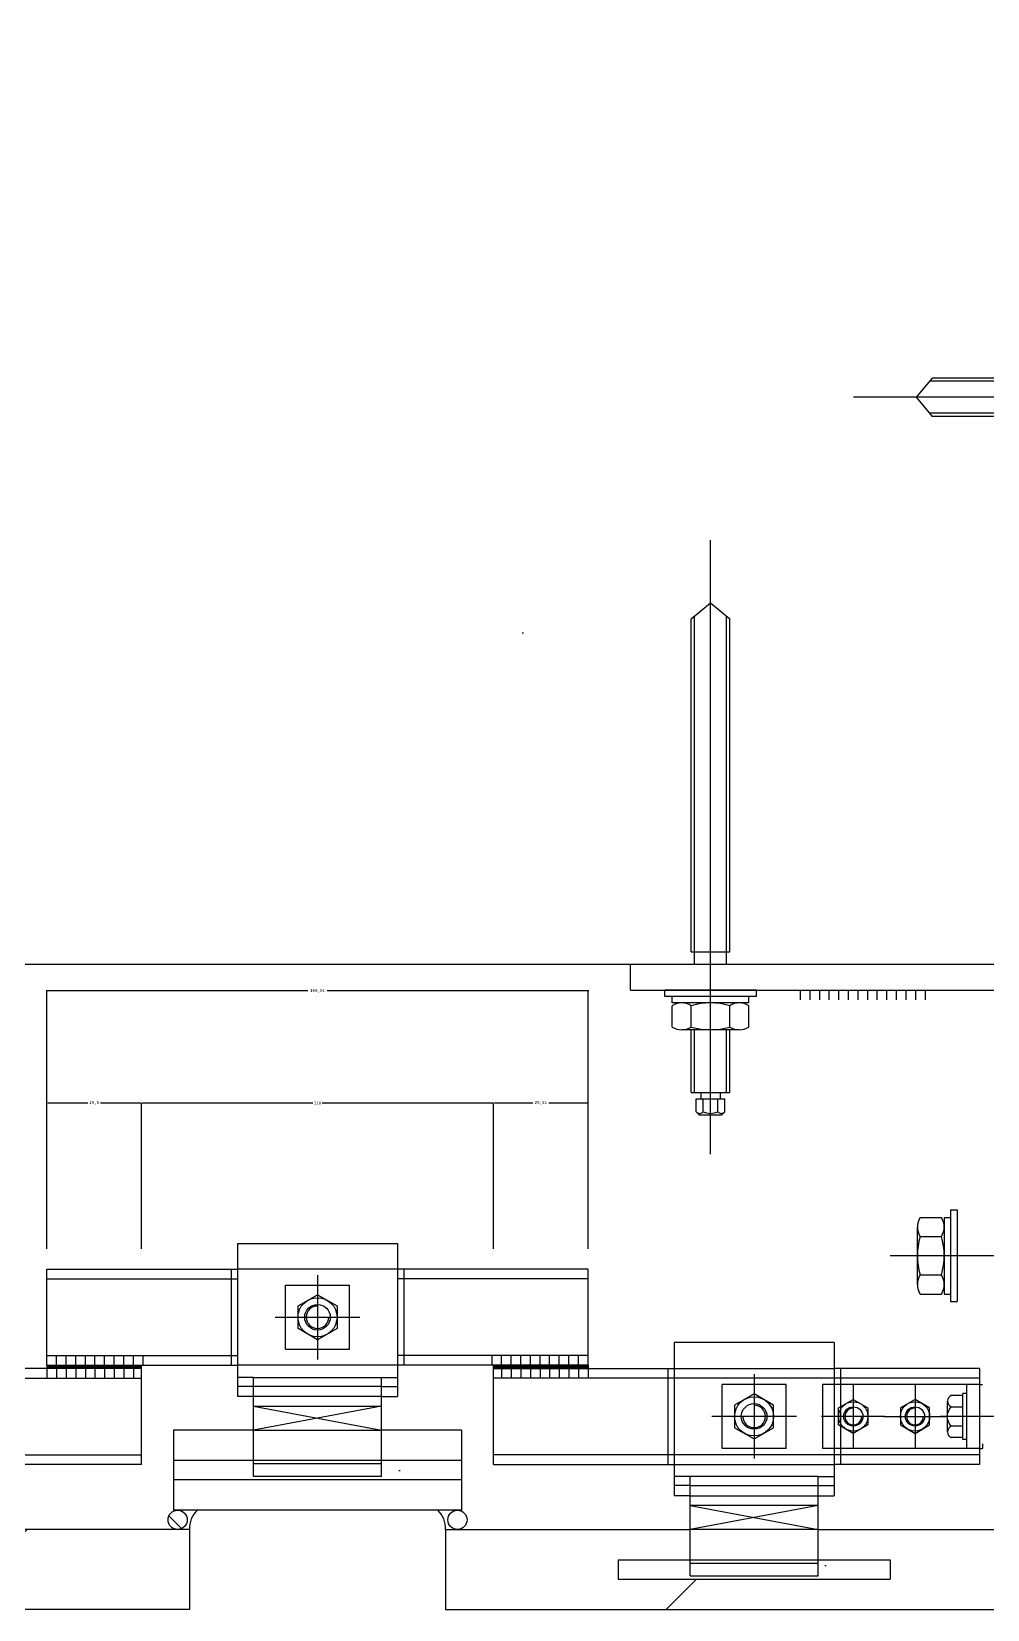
# Model space of a CAD drawing. Header units: metres. Extents: x 0 to 3014, y -367 to 1118.
# Drawn here: x 1773.2 to 2071.8, y -49.2 to 443.8 of the extents above; entities that cross this region are included whole.
import ezdxf

# ---------------------------------------------------------------- set-up
doc = ezdxf.new("R2010")
doc.units = ezdxf.units.M
for name, color, linetype in [('ASHADE', 1, 'Continuous'), ('图层1', 8, 'Continuous'), ('外形', 3, 'Continuous'), ('文字标注1', 4, 'Continuous'), ('轴线', 6, 'Continuous')]:
    doc.layers.add(name, color=color, linetype=linetype)
doc.dimstyles.get("Standard").update_dxf_attribs({"dimtxt": 2.5, "dimasz": 2.5, "dimexe": 1.25, "dimexo": 0.625, "dimtad": 1, "dimcen": 2.5, "dimazin": 3, "dimtfac": 1, "dimtmove": 0, "dimatfit": 3})

# ---------------------------------------------------------------- blocks, each defined once
blk = doc.blocks.new('_CLOSEDFILLED')
at = {"color": 0, "linetype": 'BYBLOCK'}
blk.add_solid([(-1, 0.2), (0, 0), (-1, -0.2)], dxfattribs=at)
blk = doc.blocks.new('*D36')
for p, q in [((1778.01, 63.44), (1778.01, 109.08)), ((1778.26, 109.08), (1790.76, 109.08)), ((1794.76, 109.08), (1807.26, 109.08)), ((1807.51, 63.44), (1807.51, 109.08))]:
    blk.add_line(p, q)
at = {"layer": 'Defpoints'}
for p in [(1778.01, 109.08), (1778.01, 63.44), (1807.51, 63.44)]:
    blk.add_point(p, dxfattribs=at)
at = {"xscale": 0.25, "yscale": 0.25, "rotation": 180}
blk.add_blockref('_CLOSEDFILLED', (1778.01, 109.08), dxfattribs=at)
at = {"xscale": 0.25, "yscale": 0.25}
blk.add_blockref('_CLOSEDFILLED', (1807.51, 109.08), dxfattribs=at)
at = {"insert": (1792.76, 109.08), "char_height": 1, "attachment_point": 5}
blk.add_mtext('29,5', dxfattribs=at)
blk = doc.blocks.new('*D37')
for p, q in [((1807.51, 63.44), (1807.51, 109.08)), ((1807.76, 109.08), (1861.01, 109.08)), ((1864.01, 109.08), (1917.26, 109.08)), ((1917.51, 63.44), (1917.51, 109.08))]:
    blk.add_line(p, q)
at = {"layer": 'Defpoints'}
for p in [(1807.51, 109.08), (1807.51, 63.44), (1917.51, 63.44)]:
    blk.add_point(p, dxfattribs=at)
at = {"xscale": 0.25, "yscale": 0.25, "rotation": 180}
blk.add_blockref('_CLOSEDFILLED', (1807.51, 109.08), dxfattribs=at)
at = {"xscale": 0.25, "yscale": 0.25}
blk.add_blockref('_CLOSEDFILLED', (1917.51, 109.08), dxfattribs=at)
at = {"insert": (1862.51, 109.08), "char_height": 1, "attachment_point": 5}
blk.add_mtext('110', dxfattribs=at)
blk = doc.blocks.new('*D38')
for p, q in [((1917.51, 63.44), (1917.51, 109.08)), ((1917.76, 109.08), (1929.765, 109.08)), ((1934.765, 109.08), (1946.77, 109.08)), ((1947.02, 63.44), (1947.02, 109.08))]:
    blk.add_line(p, q)
at = {"layer": 'Defpoints'}
for p in [(1917.51, 109.08), (1917.51, 63.44), (1947.02, 63.44)]:
    blk.add_point(p, dxfattribs=at)
at = {"xscale": 0.25, "yscale": 0.25, "rotation": 180}
blk.add_blockref('_CLOSEDFILLED', (1917.51, 109.08), dxfattribs=at)
at = {"xscale": 0.25, "yscale": 0.25}
blk.add_blockref('_CLOSEDFILLED', (1947.02, 109.08), dxfattribs=at)
at = {"insert": (1932.265, 109.08), "char_height": 1, "attachment_point": 5}
blk.add_mtext('29,51', dxfattribs=at)
blk = doc.blocks.new('*D39')
for p, q in [((1859.515, 144.08), (1777.76, 144.08)), ((1778.01, 63.44), (1778.01, 144.08)), ((1947.27, 144.08), (1865.515, 144.08)), ((1947.02, 63.44), (1947.02, 144.08))]:
    blk.add_line(p, q)
at = {"layer": 'Defpoints'}
for p in [(1947.02, 144.08), (1778.01, 63.44), (1947.02, 63.44)]:
    blk.add_point(p, dxfattribs=at)
at = {"xscale": 0.25, "yscale": 0.25}
blk.add_blockref('_CLOSEDFILLED', (1778.01, 144.08), dxfattribs=at)
at = {"xscale": 0.25, "yscale": 0.25, "rotation": 180}
blk.add_blockref('_CLOSEDFILLED', (1947.02, 144.08), dxfattribs=at)
at = {"insert": (1862.515, 144.08), "char_height": 1, "attachment_point": 5}
blk.add_mtext('169,01', dxfattribs=at)

msp = doc.modelspace()

# ---------------------------------------------------------------- hatches: boundary and pattern name
at = {"layer": '图层1'}
h = msp.add_hatch(dxfattribs=at)
h.set_pattern_fill('AR-CONC', scale=20)
h.paths.add_polyline_path([(1985.26, 639.32), (1979.26, 644.32), (1979.26, 748.32), (1980.26, 748.32), (1980.26, 752.32), (1744.76, 752.32), (1744.76, 748.32), (1745.76, 748.32), (1745.76, 644.32), (1739.76, 639.32), (1733.76, 644.32), (1733.76, 748.32), (1734.76, 748.32), (1734.76, 752.32), (1562.51, 752.32), (1562.51, 580.07), (1566.51, 580.07), (1566.51, 581.07), (1670.51, 581.07), (1675.51, 575.07), (1670.51, 569.07), (1566.51, 569.07), (1566.51, 570.07), (1562.51, 570.07), (1562.51, 334.57), (1566.51, 334.57), (1566.51, 335.57), (1670.51, 335.57), (1675.51, 329.57), (1670.51, 323.57), (1566.51, 323.57), (1566.51, 324.57), (1562.51, 324.57), (1562.51, 152.32), (1734.76, 152.32), (1734.76, 156.32), (1733.76, 156.32), (1733.76, 260.32), (1739.76, 265.32), (1745.76, 260.32), (1745.76, 156.32), (1744.76, 156.32), (1744.76, 152.32), (1980.26, 152.32), (1980.26, 156.32), (1979.26, 156.32), (1979.26, 260.32), (1985.26, 265.32), (1991.26, 260.32), (1991.26, 156.32), (1990.26, 156.32), (1990.26, 152.32), (2162.51, 152.32), (2162.51, 324.57), (2158.51, 324.57), (2158.51, 323.57), (2054.51, 323.57), (2049.51, 329.57), (2054.51, 335.57), (2158.51, 335.57), (2158.51, 334.57), (2162.51, 334.57), (2162.51, 570.07), (2158.51, 570.07), (2158.51, 569.07), (2054.51, 569.07), (2049.51, 575.07), (2054.51, 581.07), (2158.51, 581.07), (2158.51, 580.07), (2162.51, 580.07), (2162.51, 752.32), (1990.26, 752.32), (1990.26, 748.32), (1991.26, 748.32), (1991.26, 644.32)])
h = msp.add_hatch(dxfattribs=at)
h.set_pattern_fill('ANSI31', scale=500)
h.paths.add_polyline_path([(2049.51, 575.07), (2054.51, 581.07), (2158.51, 581.07), (2158.51, 580.07), (2162.51, 580.07), (2162.51, 752.32), (1990.26, 752.32), (1990.26, 748.32), (1991.26, 748.32), (1991.26, 644.32), (1985.26, 639.32), (1979.26, 644.32), (1979.26, 748.32), (1980.26, 748.32), (1980.26, 752.32), (1744.76, 752.32), (1744.76, 748.32), (1745.76, 748.32), (1745.76, 644.32), (1739.76, 639.32), (1733.76, 644.32), (1733.76, 748.32), (1734.76, 748.32), (1734.76, 752.32), (1562.51, 752.32), (1562.51, 580.07), (1566.51, 580.07), (1566.51, 581.07), (1670.51, 581.07), (1675.51, 575.07), (1670.51, 569.07), (1566.51, 569.07), (1566.51, 570.07), (1562.51, 570.07), (1562.51, 334.57), (1566.51, 334.57), (1566.51, 335.57), (1670.51, 335.57), (1675.51, 329.57), (1670.51, 323.57), (1566.51, 323.57), (1566.51, 324.57), (1562.51, 324.57), (1562.51, 152.32), (1734.76, 152.32), (1734.76, 156.32), (1733.76, 156.32), (1733.76, 260.32), (1739.76, 265.32), (1745.76, 260.32), (1745.76, 156.32), (1744.76, 156.32), (1744.76, 152.32), (1980.26, 152.32), (1980.26, 156.32), (1979.26, 156.32), (1979.26, 260.32), (1985.26, 265.32), (1991.26, 260.32), (1991.26, 156.32), (1990.26, 156.32), (1990.26, 152.32), (2162.51, 152.32), (2162.51, 324.57), (2158.51, 324.57), (2158.51, 323.57), (2054.51, 323.57), (2049.51, 329.57), (2054.51, 335.57), (2158.51, 335.57), (2158.51, 334.57), (2162.51, 334.57), (2162.51, 570.07), (2158.51, 570.07), (2158.51, 569.07), (2054.51, 569.07)])
h = msp.add_hatch(dxfattribs=at)
h.set_pattern_fill('SOLID')
h.paths.add_polyline_path([(1807.51, 27.12), (1778.01, 27.12), (1778.01, 26.12), (1807.51, 26.12)])
h = msp.add_hatch(dxfattribs=at)
h.set_pattern_fill('SOLID')
h.paths.add_polyline_path([(1917.51, 27.12), (1917.51, 26.12), (1947.02, 26.12), (1947.02, 27.12)])
h = msp.add_hatch(dxfattribs=at)
h.set_pattern_fill('ANSI33', scale=50)
h.paths.add_polyline_path([(1907.51, -2.68), (1907.51, 6.82), (1882.51, 6.82), (1882.51, -2.68)])
h.paths.add_polyline_path([(1842.51, -2.68), (1842.51, 6.82), (1817.51, 6.82), (1817.51, -2.68)])
h.paths.add_polyline_path([(1817.51, -8.68), (1817.51, -18.18), (1907.51, -18.18), (1907.51, -8.68)])
h = msp.add_hatch(dxfattribs=at)
h.set_pattern_fill('AR-SAND')
h.paths.add_polyline_path([(1817.51, -8.68), (1907.51, -8.68), (1907.51, -2.68), (1882.51, -2.68), (1882.51, -7.68), (1842.51, -7.68), (1842.51, -2.68), (1817.51, -2.68)])
h = msp.add_hatch(dxfattribs=at)
h.set_pattern_fill('ANSI37', scale=25)
h.paths.add_polyline_path([(1821.82, -21.18, 1), (1815.82, -21.18, 1)])
h = msp.add_hatch(dxfattribs=at)
h.set_pattern_fill('AR-SAND')
h.paths.add_polyline_path([(1822.51, -24.18), (1818.82, -24.18, 0.41), (1821.82, -21.18, 0.41), (1818.82, -18.18), (1824.98, -18.18, 0.22)])
h = msp.add_hatch(dxfattribs=at)
h.set_pattern_fill('AR-SAND')
h.paths.add_polyline_path([(1902.51, -24.18), (1906.21, -24.18, -0.41), (1903.21, -21.18, -0.41), (1906.21, -18.18), (1900.05, -18.18, -0.22)])
h = msp.add_hatch(dxfattribs=at)
h.set_pattern_fill('ANSI37', scale=25)
h.paths.add_polyline_path([(1909.21, -21.18, 1), (1903.21, -21.18, 1)])
h = msp.add_hatch(dxfattribs=at)
h.set_pattern_fill('ANSI33', scale=50)
h.paths.add_polyline_path([(1553.39, -24.18), (1553.39, -33.68), (1575.89, -33.68), (1575.89, -39.68), (1490.89, -39.68), (1490.89, -33.68), (1513.39, -33.68), (1513.39, -24.18), (1437.01, -24.18), (1437.01, -49.18), (1822.51, -49.18), (1822.51, -24.18), (1746.14, -24.18), (1746.14, -33.68), (1768.64, -33.68), (1768.64, -39.68), (1683.64, -39.68), (1683.64, -33.68), (1706.14, -33.68), (1706.14, -24.18)])
h = msp.add_hatch(dxfattribs=at)
h.set_pattern_fill('ANSI33', scale=50)
h.paths.add_polyline_path([(2018.89, -24.18), (2018.89, -33.68), (2041.39, -33.68), (2041.39, -39.68), (1956.39, -39.68), (1956.39, -33.68), (1978.89, -33.68), (1978.89, -24.18), (1902.51, -24.18), (1902.51, -49.18), (2288.01, -49.18), (2288.01, -24.18), (2211.64, -24.18), (2211.64, -33.68), (2234.14, -33.68), (2234.14, -39.68), (2149.14, -39.68), (2149.14, -33.68), (2171.64, -33.68), (2171.64, -24.18)])
h = msp.add_hatch(dxfattribs=at)
h.set_pattern_fill('AR-SAND')
h.paths.add_polyline_path([(2018.89, -33.68), (2018.89, -38.68), (1978.89, -38.68), (1978.89, -33.68), (1956.39, -33.68), (1956.39, -39.68), (2041.39, -39.68), (2041.39, -33.68)])

# ---------------------------------------------------------------- linework, layer by layer
for p, q in [((2054.51, 335.57), (2049.51, 329.57)), ((2158.51, 335.57), (2054.51, 335.57)), ((2162.51, 334.57), (2053.68, 334.57)), ((2049.51, 329.57), (2054.51, 323.57)), ((2162.51, 324.57), (2053.68, 324.57)), ((2158.51, 323.57), (2054.51, 323.57)), ((1979.26, 260.32), (1985.26, 265.32)), ((1985.26, 265.32), (1991.26, 260.32)), ((1979.26, 156.32), (1979.26, 260.32)), ((1980.26, 152.32), (1980.26, 261.15)), ((1990.26, 152.32), (1990.26, 261.15)), ((1991.26, 156.32), (1991.26, 260.32)), ((1979.26, 156.32), (1991.26, 156.32)), ((1999.58, 144.32), (1970.95, 144.32)), ((1970.95, 142.32), (1970.95, 144.32)), ((1999.58, 142.32), (1999.58, 144.32)), ((2013.26, 144.32), (2013.26, 141.32)), ((2016.26, 144.32), (2016.26, 141.32)), ((2019.26, 144.32), (2019.26, 141.32)), ((2022.26, 144.32), (2022.26, 141.32)), ((2025.26, 144.32), (2025.26, 141.32)), ((2028.26, 144.32), (2028.26, 141.32)), ((2031.26, 144.32), (2031.26, 141.32)), ((2034.26, 144.32), (2034.26, 141.32)), ((2037.26, 144.32), (2037.26, 141.32)), ((2040.26, 144.32), (2040.26, 141.32)), ((2043.26, 144.32), (2043.26, 141.32)), ((2046.26, 144.32), (2046.26, 141.32)), ((2049.26, 144.32), (2049.26, 141.32)), ((2052.26, 144.32), (2052.26, 141.32)), ((1999.58, 142.32), (1970.95, 142.32)), ((1973.28, 140.32), (1973.28, 142.32)), ((1997.25, 140.32), (1973.28, 140.32)), ((1973.28, 132.78), (1973.28, 139.46)), ((1979.27, 132.78), (1979.27, 139.46)), ((1991.26, 132.78), (1991.26, 139.46)), ((1997.25, 140.32), (1997.25, 142.32)), ((1997.25, 132.78), (1997.25, 139.46)), ((1994.26, 131.92), (1976.27, 131.92)), ((1979.26, 112.32), (1979.26, 131.92)), ((1980.26, 112.32), (1980.26, 131.92)), ((1990.26, 112.32), (1990.26, 131.92)), ((1991.26, 112.32), (1991.26, 131.92)), ((1979.26, 112.32), (1991.26, 112.32)), ((1980.76, 110.32), (1989.76, 110.32)), ((1980.76, 106.32), (1980.76, 110.32)), ((1982.26, 112.32), (1982.26, 110.32)), ((1983.01, 106.32), (1983.01, 110.32)), ((1987.51, 106.32), (1987.51, 110.32)), ((1988.26, 112.32), (1988.26, 110.32)), ((1989.76, 106.32), (1989.76, 110.32)), ((1980.76, 106.32), (1981.76, 105.32)), ((1981.76, 105.32), (1988.76, 105.32)), ((1988.76, 105.32), (1989.76, 106.32)), ((2060.26, 75.63), (2060.26, 47.01)), ((2060.26, 75.63), (2062.26, 75.63)), ((2062.26, 75.63), (2062.26, 47.01)), ((2049.86, 70.31), (2049.86, 52.32)), ((2050.73, 73.3), (2057.4, 73.3)), ((2058.26, 73.3), (2058.26, 49.33)), ((2058.26, 73.3), (2060.26, 73.3)), ((2050.73, 67.31), (2057.4, 67.31)), ((2050.73, 55.32), (2057.4, 55.32)), ((2050.73, 49.33), (2057.4, 49.33)), ((2058.26, 49.33), (2060.26, 49.33)), ((2060.26, 47.01), (2062.26, 47.01)), ((1781.01, 27.12), (1781.01, 30.12)), ((1784.01, 27.12), (1784.01, 30.12)), ((1787.01, 27.12), (1787.01, 30.12)), ((1790.01, 27.12), (1790.01, 30.12)), ((1793.01, 27.12), (1793.01, 30.12)), ((1796.01, 27.12), (1796.01, 30.12)), ((1799.01, 27.12), (1799.01, 30.12)), ((1802.01, 27.12), (1802.01, 30.12)), ((1805.01, 27.12), (1805.01, 30.12)), ((1808.01, 27.12), (1808.01, 30.12)), ((1917.02, 27.12), (1917.02, 30.12)), ((1920.02, 27.12), (1920.02, 30.12)), ((1923.02, 27.12), (1923.02, 30.12)), ((1926.02, 27.12), (1926.02, 30.12)), ((1929.02, 27.12), (1929.02, 30.12)), ((1932.02, 27.12), (1932.02, 30.12)), ((1935.02, 27.12), (1935.02, 30.12)), ((1938.02, 27.12), (1938.02, 30.12)), ((1941.02, 27.12), (1941.02, 30.12)), ((1944.02, 27.12), (1944.02, 30.12)), ((1778.01, 27.12), (1778.01, 26.12)), ((1778.01, 26.12), (1778.01, 23.12)), ((1781.01, 26.12), (1781.01, 23.12)), ((1784.01, 26.12), (1784.01, 23.12)), ((1787.01, 26.12), (1787.01, 23.12)), ((1790.01, 26.12), (1790.01, 23.12)), ((1793.01, 26.12), (1793.01, 23.12)), ((1796.01, 26.12), (1796.01, 23.12)), ((1799.01, 26.12), (1799.01, 23.12)), ((1802.01, 26.12), (1802.01, 23.12)), ((1805.01, 26.12), (1805.01, 23.12)), ((1807.51, 26.12), (1807.51, 27.12)), ((1917.51, 26.12), (1917.51, 27.12)), ((1920.02, 26.12), (1920.02, 23.12)), ((1923.02, 26.12), (1923.02, 23.12)), ((1926.02, 26.12), (1926.02, 23.12)), ((1929.02, 26.12), (1929.02, 23.12)), ((1932.02, 26.12), (1932.02, 23.12)), ((1935.02, 26.12), (1935.02, 23.12)), ((1938.02, 26.12), (1938.02, 23.12)), ((1941.02, 26.12), (1941.02, 23.12)), ((1944.02, 26.12), (1944.02, 23.12)), ((1947.02, 27.12), (1947.02, 26.12)), ((1947.02, 26.12), (1947.02, 23.12)), ((2069.26, 21.12), (2070.26, 21.12)), ((2069.26, 1.12), (2070.26, 1.12)), ((2070.26, 2.52), (2070.26, 1.12)), ((1842.51, -2.68), (1817.51, -2.68)), ((1907.51, -2.68), (1882.51, -2.68)), ((1907.51, -8.68), (1817.51, -8.68)), ((1956.39, -33.68), (1978.89, -33.68)), ((1956.39, -33.68), (1956.39, -39.68)), ((2018.89, -33.68), (2041.39, -33.68)), ((2041.39, -33.68), (2041.39, -39.68)), ((1956.39, -39.68), (2041.39, -39.68))]:
    msp.add_line(p, q)
for points in [[(1856.42, 38.6), (1856.42, 45.64), (1862.51, 49.16), (1868.61, 45.64), (1868.61, 38.6), (1862.51, 35.08)], [(2004.99, 7.6), (2004.99, 14.64), (1998.89, 18.16), (1992.79, 14.64), (1992.79, 7.6), (1998.89, 4.08)], [(2025.29, 8.48), (2025.29, 13.76), (2029.87, 16.4), (2034.44, 13.76), (2034.44, 8.48), (2029.87, 5.84)], [(2053.71, 8.48), (2053.71, 13.76), (2049.14, 16.4), (2044.57, 13.76), (2044.57, 8.48), (2049.14, 5.84)]]:
    msp.add_lwpolyline(points, close=True)
for centre, radius in [((1862.51, 42.12), 6.1), ((1862.51, 42.12), 4), ((1998.89, 11.12), 6.1), ((1998.89, 11.12), 4), ((2029.87, 11.12), 4.57), ((2049.14, 11.12), 4.57), ((2029.87, 11.12), 3), ((2049.14, 11.12), 3), ((1818.82, -21.18), 3), ((1906.21, -21.18), 3)]:
    msp.add_circle(centre, radius)
for centre, radius, start, end in [((1976.27, 134.68), 5.63, 57.86, 122.14), ((1985.26, 119.08), 21.24, 73.61, 106.39), ((1994.26, 134.68), 5.63, 57.86, 122.14), ((1976.27, 137.55), 5.63, 237.86, 302.14), ((1985.26, 153.16), 21.24, 253.61, 286.39), ((1979.27, 132.78), 0, 90, 154.27), ((1994.26, 137.55), 5.63, 237.86, 302.14), ((1981.89, 107.33), 1.52, 222.07, 317.93), ((1985.26, 111.13), 5.31, 244.94, 295.06), ((1988.64, 107.33), 1.52, 222.07, 317.93), ((2055.5, 70.31), 5.63, 147.86, 212.14), ((2052.63, 70.31), 5.63, 327.86, 32.14), ((2071.11, 61.32), 21.24, 163.61, 196.39), ((2037.02, 61.32), 21.24, 343.61, 16.39), ((2055.5, 52.32), 5.63, 147.86, 212.14), ((2050.73, 55.32), 0, 295.73, 360), ((2052.63, 52.32), 5.63, 327.86, 32.14), ((1830.3, -23.87), 7.79, 133.1, 182.29), ((1894.73, -23.87), 7.79, 357.71, 46.9)]:
    msp.add_arc(centre, radius, start, end)
at = {"layer": 'ASHADE'}
for p, q in [((1842.51, 23.32), (1882.51, 23.32)), ((1842.51, -7.68), (1842.51, 23.32)), ((1882.51, -7.68), (1882.51, 23.32)), ((1882.51, -7.68), (1842.51, -7.68)), ((1978.89, -38.68), (1978.89, -7.68)), ((2018.89, -7.68), (1978.89, -7.68)), ((2018.89, -38.68), (2018.89, -7.68)), ((1978.89, -38.68), (2018.89, -38.68))]:
    msp.add_line(p, q, dxfattribs=at)
for centre, radius, start, end in [((1862.51, 42.12), 3.5, 90, 360), ((1998.89, 11.12), 3.5, 180, 90), ((2029.87, 11.12), 2.63, 90, 0), ((2049.14, 11.12), 2.63, 90, 0)]:
    msp.add_arc(centre, radius, start, end, dxfattribs=at)
at = {"layer": '图层1'}
for p, q in [((1835.51, 57.12), (1835.51, 27.12)), ((1887.51, 57.12), (1837.51, 57.12)), ((1889.51, 57.12), (1889.51, 27.12)), ((1778.01, 54.12), (1837.51, 54.12)), ((1947.02, 54.12), (1887.51, 54.12)), ((1778.01, 30.12), (1837.51, 30.12)), ((1947.02, 30.12), (1887.51, 30.12)), ((1887.51, 27.12), (1837.51, 27.12)), ((1971.89, 26.12), (1971.89, -3.88)), ((1973.89, 26.12), (2023.89, 26.12)), ((2025.89, 26.12), (2025.89, -3.88)), ((1655.76, 23.12), (1807.51, 23.12)), ((1882.51, 20.52), (1842.51, 20.52)), ((2069.26, 23.12), (1917.51, 23.12)), ((2020.26, 21.12), (2020.26, 1.12)), ((2069.26, 21.12), (2020.26, 21.12)), ((2065.26, 21.12), (2065.26, 1.12)), ((1882.51, 17.32), (1842.51, 17.32)), ((2059.26, 6.3), (2059.26, 15.9)), ((2064.06, 17.7), (2060.46, 17.7)), ((2065.26, 18.3), (2064.06, 18.3)), ((2065.26, 18.3), (2065.26, 3.9)), ((1842.51, 14.32), (1882.51, 6.82)), ((1882.51, 14.32), (1842.51, 6.82)), ((1842.51, 14.32), (1882.51, 14.32)), ((1842.51, 6.82), (1882.51, 6.82)), ((2069.26, 1.12), (2020.26, 1.12)), ((2064.06, 4.5), (2060.46, 4.5)), ((1655.76, -0.88), (1807.51, -0.88)), ((1882.51, -2.68), (1842.51, -2.68)), ((1882.51, -3.68), (1842.51, -3.68)), ((2069.26, -0.88), (1917.51, -0.88)), ((1973.89, -3.88), (2023.89, -3.88)), ((1978.89, -10.48), (2018.89, -10.48)), ((1978.89, -13.68), (2018.89, -13.68)), ((2018.89, -16.68), (1978.89, -24.18)), ((1978.89, -16.68), (2018.89, -24.18)), ((2018.89, -16.68), (1978.89, -16.68)), ((2018.89, -24.18), (1978.89, -24.18)), ((1978.89, -33.68), (2018.89, -33.68)), ((1978.89, -34.68), (2018.89, -34.68))]:
    msp.add_line(p, q, dxfattribs=at)
msp.add_lwpolyline([(2065.26, 3.9), (2064.06, 3.9), (2064.06, 18.3)], dxfattribs=at)
msp.add_lwpolyline([(2064.06, 8.1), (2060.46, 8.1, -0.4), (2060.46, 14.1), (2064.06, 14.1)], format="xyb", dxfattribs=at)
for centre in [(2061.21, 15.9), (2061.21, 6.3)]:
    msp.add_arc(centre, 1.95, 112.62, 247.38, dxfattribs=at)
at = {"layer": '外形'}
for p, q in [((2162.51, 152.32), (1562.51, 152.32)), ((1960.26, 144.32), (1960.26, 152.32)), ((1960.26, 144.32), (2170.51, 144.32)), ((1817.51, 6.82), (1817.51, -18.18)), ((1842.51, 6.82), (1817.51, 6.82)), ((1907.51, 6.82), (1882.51, 6.82)), ((1907.51, 6.82), (1907.51, -18.18)), ((1907.51, -18.18), (1817.51, -18.18)), ((1822.51, -24.18), (1746.14, -24.18)), ((1822.51, -24.18), (1822.51, -49.18)), ((1902.51, -24.18), (1978.89, -24.18)), ((1902.51, -24.18), (1902.51, -49.18)), ((2018.89, -24.18), (2171.64, -24.18)), ((1822.51, -49.18), (1437.01, -49.18)), ((1902.51, -49.18), (2288.01, -49.18))]:
    msp.add_line(p, q, dxfattribs=at)
at = {"layer": '文字标注1'}
for p, q in [((1837.51, 65.2), (1837.51, 17.32)), ((1837.51, 65.2), (1887.51, 65.2)), ((1887.51, 65.2), (1887.51, 17.32)), ((1778.01, 57.12), (1837.51, 57.12)), ((1778.01, 27.12), (1778.01, 57.12)), ((1947.02, 57.12), (1887.51, 57.12)), ((1947.02, 27.12), (1947.02, 57.12)), ((1852.51, 32.14), (1852.51, 52.14)), ((1852.51, 52.14), (1872.51, 52.14)), ((1872.51, 32.14), (1872.51, 52.14)), ((1852.51, 32.14), (1872.51, 32.14)), ((1973.89, 34.2), (1973.89, -13.68)), ((2023.89, 34.2), (1973.89, 34.2)), ((2023.89, 34.2), (2023.89, -13.68)), ((1807.51, 26.12), (1751.14, 26.12)), ((1778.01, 27.12), (1837.51, 27.12)), ((1807.51, -3.88), (1807.51, 26.12)), ((1947.02, 27.12), (1887.51, 27.12)), ((1917.51, 26.12), (1973.89, 26.12)), ((1917.51, -3.88), (1917.51, 26.12)), ((2069.26, 26.12), (2023.89, 26.12)), ((2069.26, 26.12), (2069.26, -3.88)), ((1842.51, 23.32), (1837.51, 23.32)), ((1842.51, 20.52), (1837.51, 20.52)), ((1882.51, 23.32), (1887.51, 23.32)), ((1882.51, 20.52), (1887.51, 20.52)), ((1988.89, 1.14), (1988.89, 21.14)), ((2008.89, 21.14), (1988.89, 21.14)), ((2008.89, 1.14), (2008.89, 21.14)), ((1842.51, 17.32), (1837.51, 17.32)), ((1882.51, 17.32), (1887.51, 17.32)), ((2008.89, 1.14), (1988.89, 1.14)), ((1807.51, -3.88), (1751.14, -3.88)), ((1917.51, -3.88), (1973.89, -3.88)), ((2069.26, -3.88), (2023.89, -3.88)), ((1978.89, -7.68), (1973.89, -7.68)), ((2018.89, -7.68), (2023.89, -7.68)), ((1978.89, -10.48), (1973.89, -10.48)), ((1978.89, -13.68), (1973.89, -13.68)), ((2018.89, -10.48), (2023.89, -10.48)), ((2018.89, -13.68), (2023.89, -13.68))]:
    msp.add_line(p, q, dxfattribs=at)
at = {"layer": '轴线'}
for p, q in [((2221.71, 329.57), (2029.94, 329.57)), ((1985.26, 93.12), (1985.26, 284.89)), ((2167.12, 61.32), (2041.33, 61.32)), ((1862.51, 55.31), (1862.51, 28.93)), ((1849.33, 42.12), (1875.7, 42.12)), ((1998.89, 24.31), (1998.89, -2.07)), ((2029.87, 21.01), (2029.87, 1.23)), ((2049.14, 21.01), (2049.14, 1.23)), ((2012.08, 11.12), (1985.7, 11.12)), ((2039.76, 11.12), (2019.98, 11.12)), ((2039.25, 11.12), (2059.03, 11.12)), ((2151.28, 11.12), (2057.15, 11.12))]:
    msp.add_line(p, q, dxfattribs=at)

# ---------------------------------------------------------------- dimensions: what is measured, and where the dimension line sits
for base, p1, p2, picture, middle in [((1947.02, 144.08), (1947.02, 63.44), (1778.01, 63.44), '*D39', (1862.515, 144.08)), ((1778.01, 109.08), (1778.01, 63.44), (1807.51, 63.44), '*D36', (1792.76, 109.08)), ((1807.51, 109.08), (1807.51, 63.44), (1917.51, 63.44), '*D37', (1862.51, 109.08)), ((1917.51, 109.08), (1917.51, 63.44), (1947.02, 63.44), '*D38', (1932.265, 109.08))]:
    dim = msp.add_linear_dim(base=base, p1=p1, p2=p2, dimstyle='Standard')
    dim.commit()
    dim.dimension.update_dxf_attribs({"geometry": picture, "text_midpoint": middle})

doc.saveas('drawing.dxf')
